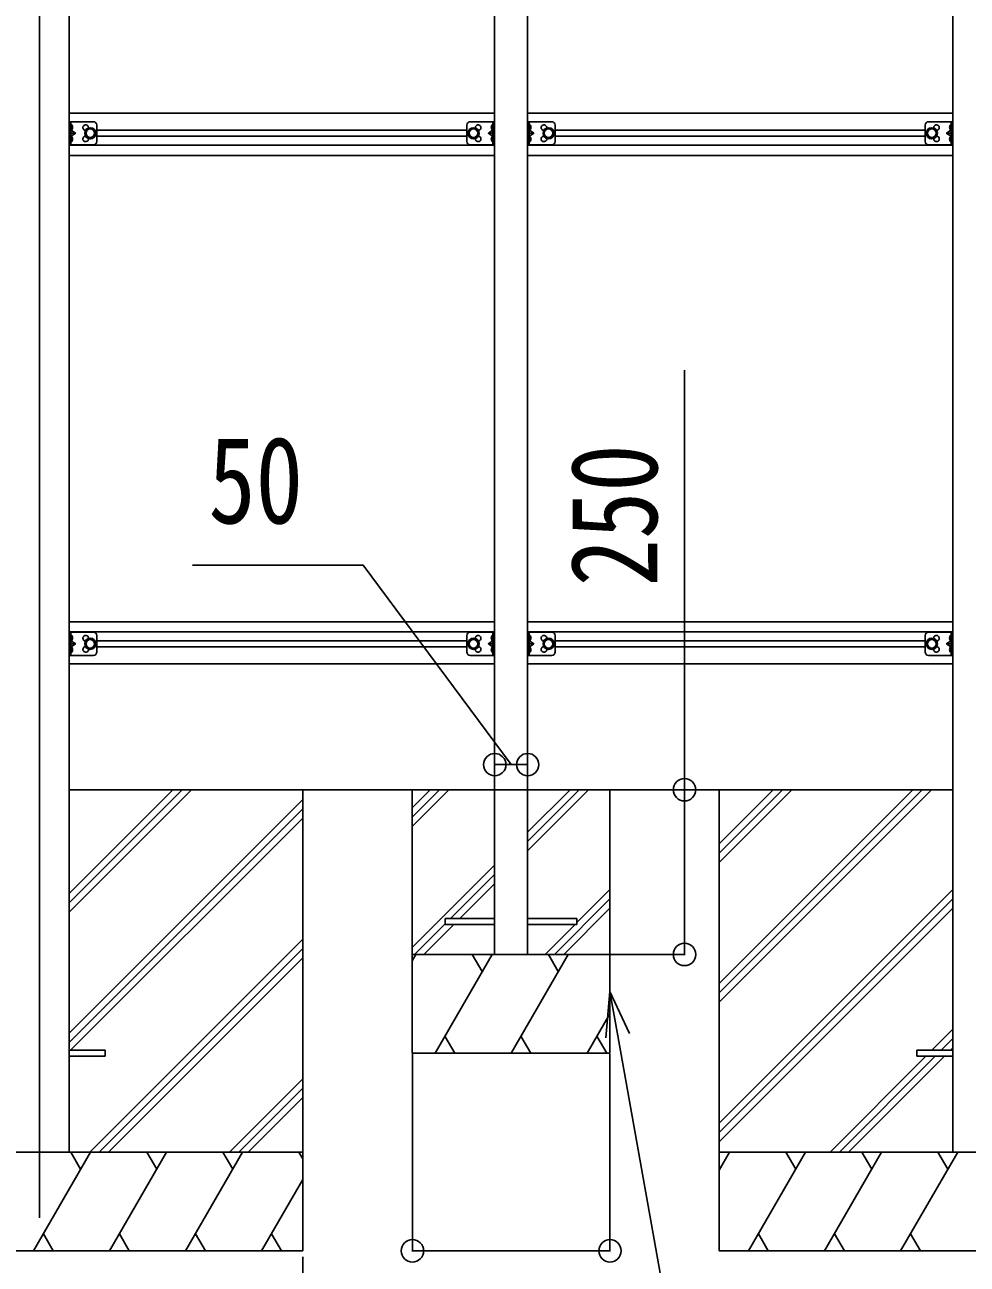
# Model space of a CAD drawing. Units: millimetres, scale not verified. Extents: x -16820 to 16820, y -11880 to 11880.
# Drawn here: x -245 to 1186, y -5578 to -3697 of the extents above; entities that cross this region are included whole.
import ezdxf
from ezdxf.enums import TextEntityAlignment as Align

# ---------------------------------------------------------------- set-up
doc = ezdxf.new("R2010")
doc.units = ezdxf.units.MM
doc.header["$LTSCALE"] = 40
for name, color, linetype in [('0-3_YKK_12', 2, 'Continuous'), ('0-4_YKK_13', 4, 'Continuous'), ('0-5_YKK_A1', 4, 'Continuous'), ('0-6_YKK_D', 6, 'Continuous')]:
    doc.layers.add(name, color=color, linetype=linetype)
doc.styles.add('ＭＳ ゴシック', font='')
doc.styles.get('ＭＳ ゴシック').set_extended_font_data('MS Gothic')

msp = doc.modelspace()

# ---------------------------------------------------------------- linework, layer by layer
at = {"layer": '0-3_YKK_12'}
msp.add_line((-222.82, -2764.49), (-222.82, -5508.06), dxfattribs=at)
at = {"layer": '0-4_YKK_13'}
for p, q in [((-177.62, -3879.06), (-177.62, -3844.06)), ((-140.62, -3844.06), (-177.62, -3844.06)), ((-175.1, -3851.41), (-175.71, -3852.56)), ((-175.1, -3853.7), (-175.71, -3852.56)), ((-175.12, -3879.06), (-175.12, -3844.06)), ((-175.12, -3847.86), (-174.83, -3847.86)), ((-175.12, -3847.86), (-175.12, -3857.26)), ((-173.01, -3850.41), (-175.03, -3851.41)), ((-173.01, -3854.71), (-175.03, -3853.7)), ((-174.83, -3847.86), (-174.83, -3857.26)), ((-135.62, -3874.06), (-135.62, -3849.06)), ((426.18, -3874.06), (426.18, -3849.06)), ((429.68, -3857.81), (436.18, -3854.05)), ((431.18, -3844.06), (468.18, -3844.06)), ((463.57, -3850.41), (465.58, -3851.41)), ((463.57, -3854.71), (465.58, -3853.7)), ((465.68, -3847.86), (465.39, -3847.86)), ((465.39, -3847.86), (465.39, -3857.26)), ((465.65, -3851.41), (466.26, -3852.56)), ((465.65, -3853.7), (466.26, -3852.56)), ((465.68, -3879.06), (465.68, -3844.06)), ((465.68, -3847.86), (465.68, -3857.26)), ((468.18, -3879.06), (468.18, -3844.06)), ((518.18, -3879.06), (518.18, -3844.06)), ((555.18, -3844.06), (518.18, -3844.06)), ((520.7, -3851.41), (520.09, -3852.56)), ((520.7, -3853.7), (520.09, -3852.56)), ((520.68, -3879.06), (520.68, -3844.06)), ((520.68, -3847.86), (520.97, -3847.86)), ((520.68, -3847.86), (520.68, -3857.26)), ((522.79, -3850.41), (520.77, -3851.41)), ((522.79, -3854.71), (520.77, -3853.7)), ((520.97, -3847.86), (520.97, -3857.26)), ((556.68, -3857.81), (550.18, -3854.05)), ((560.18, -3874.06), (560.18, -3849.06)), ((1121.98, -3874.06), (1121.98, -3849.06)), ((1126.98, -3844.06), (1163.98, -3844.06)), ((1159.37, -3850.41), (1161.39, -3851.41)), ((1159.37, -3854.71), (1161.39, -3853.7)), ((1161.48, -3847.86), (1161.19, -3847.86)), ((1161.19, -3847.86), (1161.19, -3857.26)), ((1161.45, -3851.41), (1162.06, -3852.56)), ((1161.45, -3853.7), (1162.06, -3852.56)), ((1161.48, -3879.06), (1161.48, -3844.06)), ((1161.48, -3847.86), (1161.48, -3857.26)), ((1163.98, -3849.81), (1161.48, -3849.81)), ((1163.98, -3855.31), (1161.48, -3855.31)), ((1163.98, -3879.06), (1163.98, -3844.06)), ((-175.1, -3869.41), (-175.71, -3870.56)), ((-175.1, -3871.7), (-175.71, -3870.56)), ((-174.83, -3857.26), (-175.12, -3857.26)), ((-175.12, -3861.56), (-168.12, -3861.56)), ((-174.83, -3865.86), (-175.12, -3865.86)), ((-175.12, -3875.26), (-175.12, -3865.86)), ((-175.12, -3875.26), (-174.83, -3875.26)), ((-173.01, -3868.41), (-175.03, -3869.41)), ((-173.01, -3872.71), (-175.03, -3871.7)), ((-174.83, -3875.26), (-174.83, -3865.86)), ((465.68, -3861.56), (458.68, -3861.56)), ((463.57, -3868.41), (465.58, -3869.41)), ((463.57, -3872.71), (465.58, -3871.7)), ((465.39, -3857.26), (465.68, -3857.26)), ((465.39, -3865.86), (465.68, -3865.86)), ((465.39, -3875.26), (465.39, -3865.86)), ((465.68, -3875.26), (465.39, -3875.26)), ((465.65, -3869.41), (466.26, -3870.56)), ((465.65, -3871.7), (466.26, -3870.56)), ((465.68, -3875.26), (465.68, -3865.86)), ((520.7, -3869.41), (520.09, -3870.56)), ((520.7, -3871.7), (520.09, -3870.56)), ((520.97, -3857.26), (520.68, -3857.26)), ((520.68, -3861.56), (527.68, -3861.56)), ((520.97, -3865.86), (520.68, -3865.86)), ((520.68, -3875.26), (520.68, -3865.86)), ((520.68, -3875.26), (520.97, -3875.26)), ((522.79, -3868.41), (520.77, -3869.41)), ((522.79, -3872.71), (520.77, -3871.7)), ((520.97, -3875.26), (520.97, -3865.86)), ((1161.48, -3861.56), (1154.48, -3861.56)), ((1159.37, -3868.41), (1161.39, -3869.41)), ((1159.37, -3872.71), (1161.39, -3871.7)), ((1161.19, -3857.26), (1161.48, -3857.26)), ((1161.19, -3865.86), (1161.48, -3865.86)), ((1161.19, -3875.26), (1161.19, -3865.86)), ((1161.48, -3875.26), (1161.19, -3875.26)), ((1161.45, -3869.41), (1162.06, -3870.56)), ((1161.45, -3871.7), (1162.06, -3870.56)), ((1161.48, -3875.26), (1161.48, -3865.86)), ((1163.98, -3867.81), (1161.48, -3867.81)), ((1163.98, -3873.31), (1161.48, -3873.31)), ((-140.62, -3879.06), (-177.62, -3879.06)), ((431.18, -3879.06), (468.18, -3879.06)), ((555.18, -3879.06), (518.18, -3879.06)), ((1126.98, -3879.06), (1163.98, -3879.06)), ((-177.62, -4654.06), (-177.62, -4619.06)), ((-140.62, -4619.06), (-177.62, -4619.06)), ((-175.1, -4626.41), (-175.71, -4627.56)), ((-175.1, -4628.7), (-175.71, -4627.56)), ((-175.12, -4654.06), (-175.12, -4619.06)), ((-175.12, -4622.86), (-174.83, -4622.86)), ((-175.12, -4622.86), (-175.12, -4632.26)), ((-173.01, -4625.41), (-175.03, -4626.41)), ((-174.83, -4622.86), (-174.83, -4632.26)), ((-135.62, -4649.06), (-135.62, -4624.06)), ((426.18, -4624.06), (426.18, -4649.06)), ((431.18, -4619.06), (468.18, -4619.06)), ((463.57, -4625.41), (465.58, -4626.41)), ((465.68, -4622.86), (465.39, -4622.86)), ((465.39, -4622.86), (465.39, -4632.26)), ((465.65, -4626.41), (466.26, -4627.56)), ((465.65, -4628.7), (466.26, -4627.56)), ((465.68, -4619.06), (465.68, -4654.06)), ((465.68, -4622.86), (465.68, -4632.26)), ((468.18, -4619.06), (468.18, -4654.06)), ((518.18, -4619.06), (518.18, -4654.06)), ((555.18, -4619.06), (518.18, -4619.06)), ((520.7, -4626.41), (520.09, -4627.56)), ((520.7, -4628.7), (520.09, -4627.56)), ((520.68, -4619.06), (520.68, -4654.06)), ((520.68, -4622.86), (520.97, -4622.86)), ((520.68, -4622.86), (520.68, -4632.26)), ((522.79, -4625.41), (520.77, -4626.41)), ((520.97, -4622.86), (520.97, -4632.26)), ((560.18, -4624.06), (560.18, -4649.06)), ((1121.98, -4649.06), (1121.98, -4624.06)), ((1126.98, -4619.06), (1163.98, -4619.06)), ((1159.37, -4625.41), (1161.39, -4626.41)), ((1161.48, -4622.86), (1161.19, -4622.86)), ((1161.19, -4622.86), (1161.19, -4632.26)), ((1161.45, -4626.41), (1162.06, -4627.56)), ((1161.45, -4628.7), (1162.06, -4627.56)), ((1161.48, -4654.06), (1161.48, -4619.06)), ((1161.48, -4622.86), (1161.48, -4632.26)), ((1163.98, -4654.06), (1163.98, -4619.06)), ((-175.1, -4644.41), (-175.71, -4645.56)), ((-175.1, -4646.7), (-175.71, -4645.56)), ((-174.83, -4632.26), (-175.12, -4632.26)), ((-175.12, -4636.56), (-168.12, -4636.56)), ((-174.83, -4640.86), (-175.12, -4640.86)), ((-175.12, -4650.26), (-175.12, -4640.86)), ((-173.01, -4629.71), (-175.03, -4628.7)), ((-173.01, -4643.41), (-175.03, -4644.41)), ((-173.01, -4647.71), (-175.03, -4646.7)), ((-174.83, -4650.26), (-174.83, -4640.86)), ((429.68, -4640.31), (436.18, -4644.06)), ((465.68, -4636.56), (458.68, -4636.56)), ((463.57, -4629.71), (465.58, -4628.7)), ((463.57, -4643.41), (465.58, -4644.41)), ((463.57, -4647.71), (465.58, -4646.7)), ((465.39, -4632.26), (465.68, -4632.26)), ((465.39, -4640.86), (465.68, -4640.86)), ((465.39, -4650.26), (465.39, -4640.86)), ((465.65, -4644.41), (466.26, -4645.56)), ((465.65, -4646.7), (466.26, -4645.56)), ((465.68, -4650.26), (465.68, -4640.86)), ((520.7, -4644.41), (520.09, -4645.56)), ((520.7, -4646.7), (520.09, -4645.56)), ((520.97, -4632.26), (520.68, -4632.26)), ((520.68, -4636.56), (527.68, -4636.56)), ((520.97, -4640.86), (520.68, -4640.86)), ((520.68, -4650.26), (520.68, -4640.86)), ((522.79, -4629.71), (520.77, -4628.7)), ((522.79, -4643.41), (520.77, -4644.41)), ((522.79, -4647.71), (520.77, -4646.7)), ((520.97, -4650.26), (520.97, -4640.86)), ((556.68, -4640.31), (550.18, -4644.06)), ((1161.48, -4636.56), (1154.48, -4636.56)), ((1159.37, -4629.71), (1161.39, -4628.7)), ((1159.37, -4643.41), (1161.39, -4644.41)), ((1159.37, -4647.71), (1161.39, -4646.7)), ((1161.19, -4632.26), (1161.48, -4632.26)), ((1161.19, -4640.86), (1161.48, -4640.86)), ((1161.19, -4650.26), (1161.19, -4640.86)), ((1161.45, -4644.41), (1162.06, -4645.56)), ((1161.45, -4646.7), (1162.06, -4645.56)), ((1161.48, -4650.26), (1161.48, -4640.86)), ((-140.62, -4654.06), (-177.62, -4654.06)), ((-175.12, -4650.26), (-174.83, -4650.26)), ((431.18, -4654.06), (468.18, -4654.06)), ((465.68, -4650.26), (465.39, -4650.26)), ((555.18, -4654.06), (518.18, -4654.06)), ((520.68, -4650.26), (520.97, -4650.26)), ((1126.98, -4654.06), (1163.98, -4654.06)), ((1161.48, -4650.26), (1161.19, -4650.26)), ((393.18, -5053.56), (393.18, -5062.56)), ((468.18, -5053.56), (393.18, -5053.56)), ((593.18, -5053.56), (518.18, -5053.56)), ((593.18, -5053.56), (593.18, -5062.56)), ((468.18, -5062.56), (393.18, -5062.56)), ((593.18, -5062.56), (518.18, -5062.56)), ((-177.82, -5253.56), (-123.02, -5253.56)), ((-177.82, -5262.56), (-123.02, -5262.56)), ((-123.02, -5253.56), (-123.02, -5262.56)), ((1108.98, -5253.56), (1108.98, -5262.56)), ((1108.98, -5253.56), (1163.78, -5253.56)), ((1108.98, -5262.56), (1163.78, -5262.56))]:
    msp.add_line(p, q, dxfattribs=at)
for points in [[(-145.62, -3854.05), (-152.12, -3857.81), (-152.12, -3865.31), (-145.62, -3869.06), (-139.12, -3865.31), (-139.12, -3857.81)], [(1131.98, -3854.05), (1138.48, -3857.81), (1138.48, -3865.31), (1131.98, -3869.06), (1125.48, -3865.31), (1125.48, -3857.81)], [(-145.62, -4629.05), (-152.12, -4632.81), (-152.12, -4640.31), (-145.62, -4644.06), (-139.12, -4640.31), (-139.12, -4632.81)], [(1131.98, -4629.05), (1138.48, -4632.81), (1138.48, -4640.31), (1131.98, -4644.06), (1125.48, -4640.31), (1125.48, -4632.81)]]:
    msp.add_lwpolyline(points, close=True, dxfattribs=at)
for points in [[(436.18, -3854.05), (442.68, -3857.81), (442.68, -3865.31), (436.18, -3869.06), (429.68, -3865.31)], [(550.18, -3854.05), (543.68, -3857.81), (543.68, -3865.31), (550.18, -3869.06), (556.68, -3865.31)], [(-174.52, -3866.13), (-168.12, -3861.56), (-174.52, -3856.99)], [(465.08, -3866.13), (458.68, -3861.56), (465.08, -3856.98)], [(521.28, -3866.13), (527.68, -3861.56), (521.28, -3856.98)], [(1160.88, -3866.13), (1154.48, -3861.56), (1160.88, -3856.99)], [(-174.52, -4641.13), (-168.12, -4636.56), (-174.52, -4631.99)], [(436.18, -4644.06), (442.68, -4640.31), (442.68, -4632.81), (436.18, -4629.05), (429.68, -4632.81)], [(465.08, -4631.99), (458.68, -4636.56), (465.08, -4641.13)], [(521.28, -4631.99), (527.68, -4636.56), (521.28, -4641.13)], [(550.18, -4644.06), (543.68, -4640.31), (543.68, -4632.81), (550.18, -4629.05), (556.68, -4632.81)], [(1160.88, -4641.13), (1154.48, -4636.56), (1160.88, -4631.99)]]:
    msp.add_lwpolyline(points, dxfattribs=at)
for centre, radius in [((-145.62, -3861.56), 8.5), ((-145.62, -3861.56), 7.5), ((-145.62, -3861.56), 6.5), ((436.18, -3861.56), 8.5), ((436.18, -3861.56), 7.5), ((436.18, -3861.56), 6.5), ((550.18, -3861.56), 8.5), ((550.18, -3861.56), 7.5), ((550.18, -3861.56), 6.5), ((1131.98, -3861.56), 8.5), ((1131.98, -3861.56), 7.5), ((1131.98, -3861.56), 6.5), ((-145.62, -4636.56), 8.5), ((436.18, -4636.56), 8.5), ((550.18, -4636.56), 8.5), ((1131.98, -4636.56), 8.5), ((-145.62, -4636.56), 7.5), ((-145.62, -4636.56), 6.5), ((436.18, -4636.56), 7.5), ((436.18, -4636.56), 6.5), ((550.18, -4636.56), 7.5), ((550.18, -4636.56), 6.5), ((1131.98, -4636.56), 7.5), ((1131.98, -4636.56), 6.5)]:
    msp.add_circle(centre, radius, dxfattribs=at)
for centre, radius, start, end in [((-178.72, -3852.56), 6.1, 309.60193, 50.39807), ((-152.62, -3853.06), 4.25, 353.70569, 265.23923), ((-140.62, -3849.06), 5, 0, 90), ((431.18, -3849.06), 5, 89.99978, 179.99978), ((443.18, -3853.06), 4.25, 274.76055, 186.29409), ((469.28, -3852.56), 6.1, 129.6017, 230.39785), ((517.08, -3852.56), 6.1, 309.60193, 50.39807), ((543.18, -3853.06), 4.25, 353.70569, 265.23923), ((555.18, -3849.06), 5, 0, 90), ((1126.98, -3849.06), 5, 90, 180), ((1138.98, -3853.06), 4.25, 274.76077, 186.29431), ((1165.08, -3852.56), 6.1, 129.60193, 230.39807), ((-178.72, -3870.56), 6.1, 309.60193, 50.39807), ((-152.62, -3870.06), 4.25, 94.76077, 6.29431), ((-140.62, -3874.06), 5, 270, 0), ((431.18, -3874.06), 5, 179.99978, 269.99978), ((443.18, -3870.06), 4.25, 173.70547, 85.23901), ((469.28, -3870.56), 6.1, 129.6017, 230.39785), ((517.08, -3870.56), 6.1, 309.60193, 50.39807), ((543.18, -3870.06), 4.25, 94.76077, 6.29431), ((555.18, -3874.06), 5, 270, 0), ((1126.98, -3874.06), 5, 180, 270), ((1138.98, -3870.06), 4.25, 173.70569, 85.23923), ((1165.08, -3870.56), 6.1, 129.60193, 230.39807), ((-178.72, -4627.56), 6.1, 309.60193, 50.39807), ((-152.62, -4628.06), 4.25, 353.70569, 265.23923), ((-140.62, -4624.06), 5, 0, 90), ((431.18, -4624.06), 5, 90.00022, 180.00022), ((443.18, -4628.06), 4.25, 274.76099, 186.29453), ((469.28, -4627.56), 6.1, 129.60215, 230.3983), ((517.08, -4627.56), 6.1, 309.60193, 50.39807), ((543.18, -4628.06), 4.25, 353.70569, 265.23923), ((555.18, -4624.06), 5, 0, 90), ((1126.98, -4624.06), 5, 90, 180), ((1138.98, -4628.06), 4.25, 274.76077, 186.29431), ((1165.08, -4627.56), 6.1, 129.60193, 230.39807), ((-178.72, -4645.56), 6.1, 309.60193, 50.39807), ((-152.62, -4645.06), 4.25, 94.76077, 6.29431), ((443.18, -4645.06), 4.25, 173.70591, 85.23945), ((469.28, -4645.56), 6.1, 129.60215, 230.3983), ((517.08, -4645.56), 6.1, 309.60193, 50.39807), ((543.18, -4645.06), 4.25, 94.76077, 6.29431), ((1138.98, -4645.06), 4.25, 173.70569, 85.23923), ((1165.08, -4645.56), 6.1, 129.60193, 230.39807), ((-140.62, -4649.06), 5, 270, 0), ((431.18, -4649.06), 5, 180.00022, 270.00022), ((555.18, -4649.06), 5, 270, 0), ((1126.98, -4649.06), 5, 180, 270)]:
    msp.add_arc(centre, radius, start, end, dxfattribs=at)
at = {"layer": '0-5_YKK_A1'}
for p, q in [((-177.62, -5408.06), (-177.62, -2729.06)), ((1163.98, -5408.06), (1163.98, -2729.06)), ((468.18, -2747.84), (468.18, -5108.06)), ((518.18, -2747.84), (518.18, -5108.06)), ((468.18, -3831.06), (-177.62, -3831.06)), ((1163.98, -3831.06), (518.18, -3831.06)), ((-135.62, -3857.06), (426.18, -3857.06)), ((-135.62, -3866.06), (426.18, -3866.06)), ((560.18, -3857.06), (1121.98, -3857.06)), ((560.18, -3866.06), (1121.98, -3866.06)), ((-177.62, -3879.56), (468.18, -3879.56)), ((518.18, -3879.56), (1163.98, -3879.56)), ((-177.62, -3895.06), (468.18, -3895.06)), ((518.18, -3895.06), (1163.98, -3895.06)), ((-177.62, -4603.06), (468.18, -4603.06)), ((518.18, -4603.06), (1163.98, -4603.06)), ((-177.62, -4618.56), (468.18, -4618.56)), ((518.18, -4618.56), (1163.98, -4618.56)), ((-135.62, -4632.06), (426.18, -4632.06)), ((-135.62, -4641.06), (426.18, -4641.06)), ((560.18, -4632.06), (1121.98, -4632.06)), ((560.18, -4641.06), (1121.98, -4641.06)), ((-177.62, -4667.06), (468.18, -4667.06)), ((518.18, -4667.06), (1163.98, -4667.06)), ((-177.82, -5043.69), (7.81, -4858.06)), ((-177.82, -5029.55), (-6.33, -4858.06)), ((-177.82, -5015.4), (-20.48, -4858.06)), ((-177.82, -5227.53), (176.98, -4872.74)), ((-177.62, -4858.06), (1163.98, -4858.06)), ((176.98, -4858.06), (176.98, -5558.06)), ((343.18, -4858.06), (343.18, -5258.06)), ((343.18, -4885.41), (370.53, -4858.06)), ((343.18, -4899.55), (384.67, -4858.06)), ((343.18, -4913.69), (398.81, -4858.06)), ((518.18, -4950.82), (610.94, -4858.06)), ((518.18, -4936.68), (596.8, -4858.06)), ((518.18, -4922.54), (582.66, -4858.06)), ((643.18, -5258.06), (643.18, -4858.06)), ((808.98, -4858.06), (808.98, -5558.06)), ((808.98, -5152.23), (1103.16, -4858.06)), ((808.98, -5166.38), (1117.3, -4858.06)), ((808.98, -5180.52), (1131.44, -4858.06)), ((808.98, -4968.39), (919.31, -4858.06)), ((808.98, -4954.25), (905.17, -4858.06)), ((808.98, -4940.1), (891.02, -4858.06)), ((-177.82, -5241.68), (176.98, -4886.88)), ((-175.56, -5253.56), (176.98, -4901.02)), ((343.18, -5097.54), (468.18, -4972.54)), ((401.3, -5053.56), (468.18, -4986.68)), ((415.44, -5053.56), (468.18, -5000.82)), ((593.18, -5059.67), (643.18, -5009.67)), ((808.98, -5364.37), (1163.78, -5009.57)), ((558.93, -5108.06), (643.18, -5023.81)), ((573.07, -5108.06), (643.18, -5037.95)), ((808.98, -5378.51), (1163.78, -5023.71)), ((808.98, -5392.65), (1163.78, -5037.85)), ((346.8, -5108.06), (393.18, -5061.68)), ((360.94, -5108.06), (406.44, -5062.56)), ((544.79, -5108.06), (590.29, -5062.56)), ((-146.21, -5408.06), (176.98, -5084.87)), ((-132.07, -5408.06), (176.98, -5099.01)), ((-117.93, -5408.06), (176.98, -5113.15)), ((343.18, -5117.87), (348.84, -5108.06)), ((343.18, -5108.06), (643.18, -5108.06)), ((377.71, -5258.06), (464.31, -5108.06)), ((449.31, -5134.04), (434.31, -5108.06)), ((493.18, -5258.06), (579.78, -5108.06)), ((564.78, -5134.04), (549.78, -5108.06)), ((608.65, -5258.06), (643.18, -5198.26)), ((1131.92, -5253.56), (1163.78, -5221.7)), ((392.71, -5232.08), (407.71, -5258.06)), ((508.18, -5232.08), (523.18, -5258.06)), ((623.65, -5232.08), (638.65, -5258.06)), ((1146.06, -5253.56), (1163.78, -5235.84)), ((343.18, -5258.06), (643.18, -5258.06)), ((977.42, -5408.06), (1122.92, -5262.56)), ((991.56, -5408.06), (1137.06, -5262.56)), ((1005.7, -5408.06), (1151.2, -5262.56)), ((1160.2, -5253.56), (1163.78, -5249.98)), ((65.92, -5408.06), (176.98, -5297)), ((80.06, -5408.06), (176.98, -5311.14)), ((94.2, -5408.06), (176.98, -5325.28)), ((176.98, -5408.06), (-623.02, -5408.06)), ((-231.87, -5558.06), (-145.26, -5408.06)), ((-160.26, -5434.04), (-175.26, -5408.06)), ((-116.4, -5558.06), (-29.79, -5408.06)), ((-44.79, -5434.04), (-59.79, -5408.06)), ((-0.93, -5558.06), (85.68, -5408.06)), ((55.68, -5408.06), (70.68, -5434.04)), ((171.15, -5408.06), (176.98, -5418.16)), ((1608.98, -5408.06), (808.98, -5408.06)), ((808.98, -5435.56), (824.86, -5408.06)), ((853.72, -5558.06), (940.33, -5408.06)), ((925.33, -5434.04), (910.33, -5408.06)), ((969.19, -5558.06), (1055.8, -5408.06)), ((1040.8, -5434.04), (1025.79, -5408.06)), ((1084.66, -5558.06), (1171.27, -5408.06)), ((1156.27, -5434.04), (1141.27, -5408.06)), ((114.54, -5558.06), (176.98, -5449.92)), ((-216.87, -5532.08), (-201.87, -5558.06)), ((-101.4, -5532.08), (-86.4, -5558.06)), ((14.07, -5532.08), (29.07, -5558.06)), ((129.54, -5532.08), (144.54, -5558.06)), ((868.72, -5532.08), (883.72, -5558.06)), ((984.19, -5532.08), (999.19, -5558.06)), ((1099.66, -5532.08), (1114.66, -5558.06)), ((-623.02, -5558.06), (176.98, -5558.06)), ((808.98, -5558.06), (1608.98, -5558.06))]:
    msp.add_line(p, q, dxfattribs=at)
at = {"layer": '0-6_YKK_D'}
for p, q in [((756.61, -4220.93), (756.61, -4858.06)), ((468.38, -4819.99), (518.38, -4819.99)), ((644.18, -4858.06), (757.61, -4858.06)), ((756.61, -5108.06), (756.61, -4858.06)), ((644.18, -5108.06), (757.61, -5108.06)), ((343.38, -5259.06), (343.38, -5559.06)), ((643.38, -5259.06), (643.38, -5559.06)), ((176.98, -5567.38), (176.98, -5859.06)), ((343.38, -5558.06), (643.38, -5558.06))]:
    msp.add_line(p, q, dxfattribs=at)
for points in [[(493.38, -4819.99), (268.82, -4517.36), (9.62, -4517.36)], [(637.19, -5234.72), (643.18, -5164.58), (673.07, -5228.32)], [(643.18, -5164.58), (655.13, -5231.52), (981.2, -7058.06), (2291.85, -7058.06)]]:
    msp.add_lwpolyline(points, dxfattribs=at)
for centre in [(468.38, -4819.99), (518.38, -4819.99), (756.61, -4858.06), (756.61, -5108.06), (343.38, -5558.06), (643.38, -5558.06)]:
    msp.add_circle(centre, 17, dxfattribs=at)

# ---------------------------------------------------------------- texts
at = {"layer": '0-6_YKK_D', "style": 'ＭＳ ゴシック', "width": 0.8}
msp.add_text('50', height=132, dxfattribs=at).set_placement((33.62, -4493.36), align=Align.BOTTOM_LEFT)
msp.add_text('250', height=132, rotation=90, dxfattribs=at).set_placement((754.61, -4549.33), align=Align.BOTTOM_LEFT)

doc.saveas('drawing.dxf')
